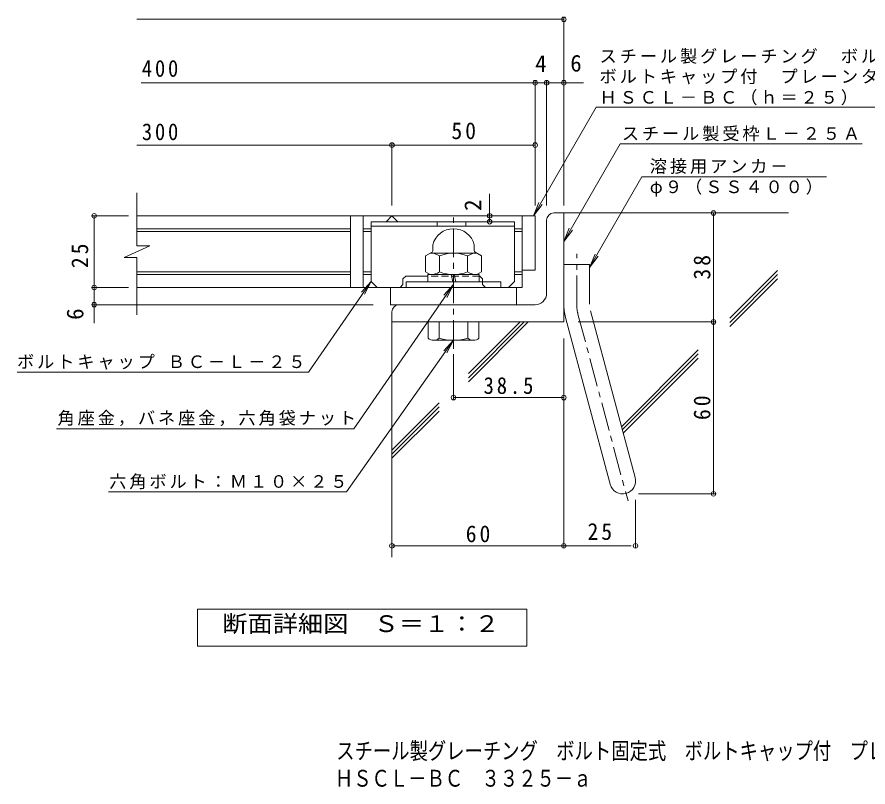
# Model space of a CAD drawing. Units: millimetres on the paper, enlarged 10 times, with parts at other scales. Extents: x -1359 to 1778, y -1350 to 1347.
# Drawn here: x -1359 to 127, y -1350 to -7 of the extents above; entities that cross this region are included whole.
import ezdxf
from ezdxf.enums import TextEntityAlignment as Align

# ---------------------------------------------------------------- set-up
doc = ezdxf.new("R2010")
doc.units = ezdxf.units.MM
doc.header["$LTSCALE"] = 10
doc.header["$PDMODE"] = 32
doc.header["$PDSIZE"] = 8
doc.linetypes.add('CHAIN1', pattern=[8, 5, -1, 1, -1])
doc.linetypes.add('DASHED1', pattern=[1.8, 1.2, -0.6])
for name, color, linetype, lineweight in [('D-1', 2, 'Continuous', 9), ('D-2', 3, 'Continuous', 9), ('D-4', 7, 'Continuous', 9), ('D-5', 7, 'Continuous', 9), ('D-6', 6, 'Continuous', 9)]:
    doc.layers.add(name, color=color, linetype=linetype, lineweight=lineweight)
doc.layers.add('F-F_F-Fﾚｲﾔ', color=2, linetype='Continuous')
doc.styles.add('ＭＳ ゴシック', font='')
doc.styles.get('ＭＳ ゴシック').set_extended_font_data('MS Gothic')

msp = doc.modelspace()

# ---------------------------------------------------------------- linework, layer by layer
at = {"layer": 'D-1'}
for p, q in [((-421.91, -348.46), (-404.41, -348.46)), ((-404.41, -538.46), (-404.41, -348.46)), ((-740.66, -363.67), (-490.66, -363.67)), ((-740.66, -363.67), (-740.66, -468.01)), ((-740.66, -371.17), (-490.66, -371.17)), ((-625.68, -371.17), (-625.68, -363.67)), ((-575.68, -371.17), (-575.68, -363.67)), ((-490.66, -363.67), (-490.66, -468.01)), ((-434.41, -488.46), (-434.41, -360.96)), ((-633.16, -414.53), (-633.16, -403.86)), ((-560.66, -414.53), (-560.66, -403.86)), ((-556.36, -418.46), (-637.46, -418.46)), ((-621.45, -423.38), (-621.45, -451.04)), ((-572.37, -423.38), (-572.37, -451.04)), ((-559.41, -416.69), (-547.83, -423.38)), ((-547.83, -423.38), (-547.83, -451.04)), ((-404.41, -438.46), (-359.41, -438.46)), ((-359.41, -507.53), (-359.41, -438.46)), ((-685.21, -463.46), (-680.21, -458.46)), ((-641.91, -458.46), (-680.21, -458.46)), ((-637.46, -455.96), (-645.98, -451.04)), ((-551.91, -455.96), (-641.91, -455.96)), ((-641.91, -468.46), (-641.91, -455.96)), ((-601.17, -455.96), (-597.82, -468.46)), ((-595.99, -455.96), (-592.65, -468.46)), ((-556.36, -455.96), (-547.83, -451.04)), ((-551.91, -468.46), (-551.91, -455.96)), ((-551.1, -458.46), (-551.91, -458.46)), ((-546.1, -463.46), (-551.1, -458.46)), ((-730.21, -478.46), (-740.66, -468.01)), ((-685.21, -473.46), (-690.21, -478.46)), ((-685.21, -473.46), (-685.21, -463.46)), ((-679.41, -468.46), (-679.41, -478.46)), ((-514.41, -468.46), (-679.41, -468.46)), ((-546.1, -468.46), (-546.1, -463.46)), ((-514.41, -478.46), (-514.41, -468.46)), ((-501.1, -478.46), (-490.66, -468.01)), ((-690.21, -478.46), (-730.21, -478.46)), ((-501.1, -478.46), (-541.1, -478.46)), ((-454.41, -508.46), (-691.91, -508.46)), ((-357.87, -519.18), (-279.91, -810.13)), ((-704.41, -520.96), (-704.41, -538.46)), ((-401.34, -530.83), (-323.38, -821.78)), ((-404.41, -538.46), (-704.41, -538.46)), ((-641.33, -566.74), (-641.33, -538.46)), ((-621.91, -538.46), (-621.91, -566.74)), ((-571.91, -538.46), (-571.91, -566.74)), ((-552.48, -566.74), (-552.48, -538.46)), ((-631.62, -570.46), (-562.2, -570.46))]:
    msp.add_line(p, q, dxfattribs=at)
at = {"layer": 'D-1', "linetype": 'CHAIN1'}
for p, q in [((-596.91, -585.65), (-596.91, -356.57)), ((-381.91, -507.53), (-381.91, -419.43)), ((-379.61, -525), (-292.3, -850.84))]:
    msp.add_line(p, q, dxfattribs=at)
at = {"layer": 'D-1', "linetype": 'DASHED1'}
for p, q in [((-551.91, -458.46), (-641.91, -458.46)), ((-546.1, -473.46), (-546.1, -468.46)), ((-546.1, -473.46), (-541.1, -478.46))]:
    msp.add_line(p, q, dxfattribs=at)
at = {"layer": 'D-1'}
msp.add_lwpolyline([(-634.41, -416.69), (-645.98, -423.38), (-645.98, -451.04)], dxfattribs=at)
for centre, radius, start, end in [((-421.91, -360.96), 12.5, 90, 180), ((-596.91, -413.46), 37.5, 14.83513, 165.16487), ((-635.66, -414.53), 2.5, 300.00003, 0), ((-558.16, -414.53), 2.5, 180, 239.99997), ((-637.46, -446.98), 28.53, 55.8457, 90), ((-596.91, -482.1), 63.65, 67.32364, 112.67636), ((-556.36, -446.98), 28.53, 90, 124.1543), ((-637.46, -427.43), 28.53, 270, 304.1543), ((-596.91, -392.31), 63.65, 247.32362, 292.67636), ((-556.36, -427.43), 28.53, 235.8457, 270), ((-454.41, -488.46), 20, 270, 0), ((-691.91, -520.96), 12.5, 90, 180), ((-314.41, -507.53), 90, 180, 195), ((-631.62, -555.91), 14.55, 228.1237, 311.87611), ((-596.91, -484.51), 85.95, 253.09029, 286.90971), ((-562.2, -555.91), 14.55, 228.12389, 311.8763), ((-301.65, -815.96), 22.5, 195.00014, 14.99991)]:
    msp.add_arc(centre, radius, start, end, dxfattribs=at)
at = {"layer": 'D-1', "linetype": 'CHAIN1'}
msp.add_arc((-314.41, -507.53), 67.5, 180, 194.99995, dxfattribs=at)
at = {"layer": 'D-2'}
for p, q in [((-1149.58, -405.6), (-1149.58, -313.46)), ((-454.41, -353.46), (-1149.58, -353.46)), ((-776.91, -353.46), (-776.91, -478.46)), ((-754.41, -353.46), (-754.41, -478.46)), ((-476.91, -353.46), (-476.91, -478.46)), ((-776.91, -375.96), (-1149.58, -375.96)), ((-776.91, -380.96), (-1149.58, -380.96)), ((-740.66, -375.96), (-754.41, -375.96)), ((-740.66, -380.96), (-754.41, -380.96)), ((-490.66, -375.96), (-476.91, -375.96)), ((-476.91, -380.96), (-490.66, -380.96)), ((-1171.69, -426.31), (-1149.58, -426.31)), ((-1149.58, -525.96), (-1149.58, -426.31)), ((-776.91, -450.96), (-1149.58, -450.96)), ((-776.91, -455.96), (-1149.58, -455.96)), ((-740.66, -450.96), (-754.41, -450.96)), ((-740.66, -455.96), (-754.41, -455.96)), ((-476.91, -450.96), (-490.66, -450.96)), ((-476.91, -455.96), (-490.66, -455.96)), ((-476.91, -478.46), (-1149.58, -478.46)), ((-706.91, -508.46), (-706.91, -478.46)), ((-486.91, -508.46), (-486.91, -478.46)), ((-706.91, -508.46), (-486.91, -508.46))]:
    msp.add_line(p, q, dxfattribs=at)
for points in [[(-714.62, -363.67), (-704.41, -353.46), (-694.19, -363.67)], [(-454.41, -353.46), (-454.41, -448.46), (-476.91, -448.46)], [(-1171.69, -426.31), (-1127.09, -405.6), (-1149.58, -405.6)]]:
    msp.add_lwpolyline(points, dxfattribs=at)
at = {"layer": 'D-4'}
for p, q in [((-1149.58, -10.59), (-404.41, -10.59)), ((-404.41, -335.5), (-404.41, -7.59)), ((-454.41, -335.5), (-454.41, -118.29)), ((-434.41, -335.5), (-434.41, -118.29)), ((-1142.08, -121.29), (-370.18, -121.29)), ((-1149.58, -230.04), (-454.41, -230.04)), ((-704.41, -335.5), (-704.41, -227.04)), ((-1164.29, -353.46), (-1227.29, -353.46)), ((-1224.29, -540.78), (-1224.29, -353.46)), ((-533.82, -363.67), (-533.82, -353.46)), ((-143.13, -838.46), (-143.13, -348.46)), ((-1164.29, -478.46), (-1227.29, -478.46)), ((-736.91, -508.46), (-1227.29, -508.46)), ((-379.41, -538.46), (-140.13, -538.46)), ((-404.41, -567.31), (-404.41, -932.21)), ((-596.91, -594.89), (-596.91, -673.54)), ((-596.91, -670.54), (-404.41, -670.54)), ((-274.02, -838.46), (-140.13, -838.46)), ((-279.15, -849.14), (-279.15, -932.21)), ((-704.41, -929.21), (-286.65, -929.21))]:
    msp.add_line(p, q, dxfattribs=at)
at = {"layer": 'D-4', "color": 2}
msp.add_lwpolyline([(-1043.9, -1104.37), (-1043.9, -1039.37), (-468.9, -1039.37), (-468.9, -1104.37)], close=True, dxfattribs=at)
at = {"layer": 'D-4'}
for p in [(-404.41, -10.59), (-454.41, -121.29), (-434.41, -121.29), (-404.41, -121.29), (-704.41, -230.04), (-454.41, -230.04), (-1224.29, -353.46), (-533.82, -353.46), (-143.13, -348.46), (-533.82, -363.67), (-1224.29, -478.46), (-1224.29, -508.46), (-143.13, -538.46), (-596.91, -670.54), (-404.41, -670.54), (-143.13, -838.46), (-704.41, -929.21), (-404.41, -929.21), (-279.15, -929.21)]:
    msp.add_point(p, dxfattribs=at)
at = {"layer": 'D-5'}
for p, q in [((-457.29, -353.46), (-347.98, -164.12)), ((-347.98, -164.12), (399.94, -164.12)), ((-404.41, -398.12), (-306.2, -228.02)), ((-306.2, -228.02), (116.61, -228.02)), ((-267.99, -285.11), (-359.41, -443.46)), ((-267.99, -285.11), (54.33, -285.11)), ((-533.82, -353.46), (-533.82, -315.05)), ((-457.29, -353.46), (-447.73, -330.36)), ((-457.29, -353.46), (-442.08, -333.62)), ((-404.41, -398.12), (-394.84, -375.02)), ((-404.41, -398.12), (-389.19, -378.29)), ((-359.41, -443.46), (-349.84, -420.36)), ((-359.41, -443.46), (-344.19, -423.62)), ((-740.66, -468.01), (-757.44, -486.54)), ((-596.91, -473.46), (-613.69, -491.99)), ((-596.91, -570.46), (-613.88, -588.81)), ((-1358.93, -626.31), (-850.09, -626.31)), ((-1289.76, -724.92), (-770.74, -724.92)), ((-1199.48, -835.07), (-783.89, -835.07))]:
    msp.add_line(p, q, dxfattribs=at)
for points in [[(-850.09, -626.31), (-740.66, -468.01), (-752.07, -490.25)], [(-770.74, -724.92), (-596.91, -473.46), (-608.32, -495.7)], [(-783.89, -835.07), (-596.91, -570.46), (-608.55, -592.58)]]:
    msp.add_lwpolyline(points, dxfattribs=at)
at = {"layer": 'D-6'}
for p, q in [((-404.41, -348.46), (-11.91, -348.46)), ((-114.68, -532.22), (-31.39, -448.92)), ((-114.68, -539.29), (-31.39, -455.99)), ((-114.68, -546.36), (-31.39, -463.07)), ((-704.41, -525.96), (-704.41, -948.78)), ((-571.01, -628.74), (-480.73, -538.46)), ((-571.01, -635.8), (-473.67, -538.46)), ((-571.01, -642.88), (-466.59, -538.46)), ((-303.73, -721.26), (-169.82, -587.35)), ((-302.23, -726.84), (-169.82, -594.42)), ((-300.74, -732.41), (-169.82, -601.49)), ((-704.41, -762.13), (-622.1, -679.82)), ((-704.41, -769.2), (-622.1, -686.89)), ((-704.41, -776.27), (-622.1, -693.96))]:
    msp.add_line(p, q, dxfattribs=at)

# ---------------------------------------------------------------- texts
at = {"layer": 'D-4', "color": 2, "style": 'ＭＳ ゴシック'}
for s, p in [('4', (-454.41, -111.29)), ('6', (-393.13, -110.55))]:
    msp.add_text(s, height=29.33, dxfattribs=at).set_placement(p, align=Align.BOTTOM_LEFT)
for s, p in [('2', (-539.82, -344.85)), ('6', (-1234.29, -534.9))]:
    msp.add_text(s, height=29.33, rotation=90, dxfattribs=at).set_placement(p, align=Align.BOTTOM_LEFT)
at = {"layer": 'D-4', "color": 2, "style": 'ＭＳ ゴシック', "width": 1.1}
msp.add_text('断面詳細図\u3000Ｓ＝１：２', height=29.33, dxfattribs=at).set_placement((-1000.48, -1088.4), align=Align.BOTTOM_LEFT)
at = {"layer": 'D-4', "color": 2, "char_height": 29.33, "attachment_point": 7, "style": 'ＭＳ ゴシック'}
for s, insert in [('\\T1.27;\\W0.9;400', (-1140.98, -111.29)), ('\\T1.27;\\W0.9;300', (-1140.98, -221.8)), ('\\T1.27;\\W0.95;50', (-600.66, -220.04)), ('\\T1.28;\\W0.9;38.5', (-544.41, -664.54)), ('\\T1.27;\\W0.95;25', (-363.03, -919.21)), ('\\T1.27;\\W0.95;60', (-575.66, -923.21))]:
    msp.add_mtext(s, dxfattribs=dict(at, insert=insert))
at = {"layer": 'D-4', "color": 2, "char_height": 29.33, "attachment_point": 7, "rotation": 90, "style": 'ＭＳ ゴシック'}
for s, insert in [('\\T1.27;\\W0.95;25', (-1234.29, -444.71)), ('\\T1.27;\\W0.95;38', (-148.13, -464.71)), ('\\T1.27;\\W0.95;60', (-148.13, -709.71))]:
    msp.add_mtext(s, dxfattribs=dict(at, insert=insert))
at = {"layer": 'D-5', "char_height": 21.99, "attachment_point": 7, "style": 'ＭＳ ゴシック'}
for s, insert in [('\\T1.17;スチール製グレーチング\u3000ボルト固定式', (-341.96, -88.38)), ('\\T1.17;ボルトキャップ付\u3000プレーンタイプ\u3000横断溝用', (-341.96, -123.96)), ('\\T1.17;ＨＳＣＬ－ＢＣ（ｈ＝２５）', (-341.96, -160.6)), ('\\T1.17;スチール製受枠Ｌ－２５Ａ', (-303.09, -223.27)), ('\\T1.17;溶接用アンカ－', (-254.34, -280.45)), ('\\T1.17;φ９（ＳＳ４００）', (-254.34, -319.77)), ('\\T1.17;ボルトキャップ\\~ＢＣ－Ｌ－２５', (-1358.93, -621.65)), ('\\T1.17;角座金，バネ座金，六角袋ナット', (-1288.23, -720.26)), ('\\T1.17;六角ボルト：Ｍ１０×２５', (-1197.96, -830.41))]:
    msp.add_mtext(s, dxfattribs=dict(at, insert=insert))
at = {"layer": 'F-F_F-Fﾚｲﾔ', "style": 'ＭＳ ゴシック', "width": 0.8}
for s, p in [('スチール製グレーチング\u3000ボルト固定式\u3000ボルトキャップ付\u3000プレーンタイプ\u3000集水桝用', (-801.65, -1310.3)), ('ＨＳＣＬ－ＢＣ\u3000３３２５－ａ', (-804.04, -1358.1))]:
    msp.add_text(s, height=29.33, dxfattribs=at).set_placement(p, align=Align.BOTTOM_LEFT)

doc.saveas('drawing.dxf')
